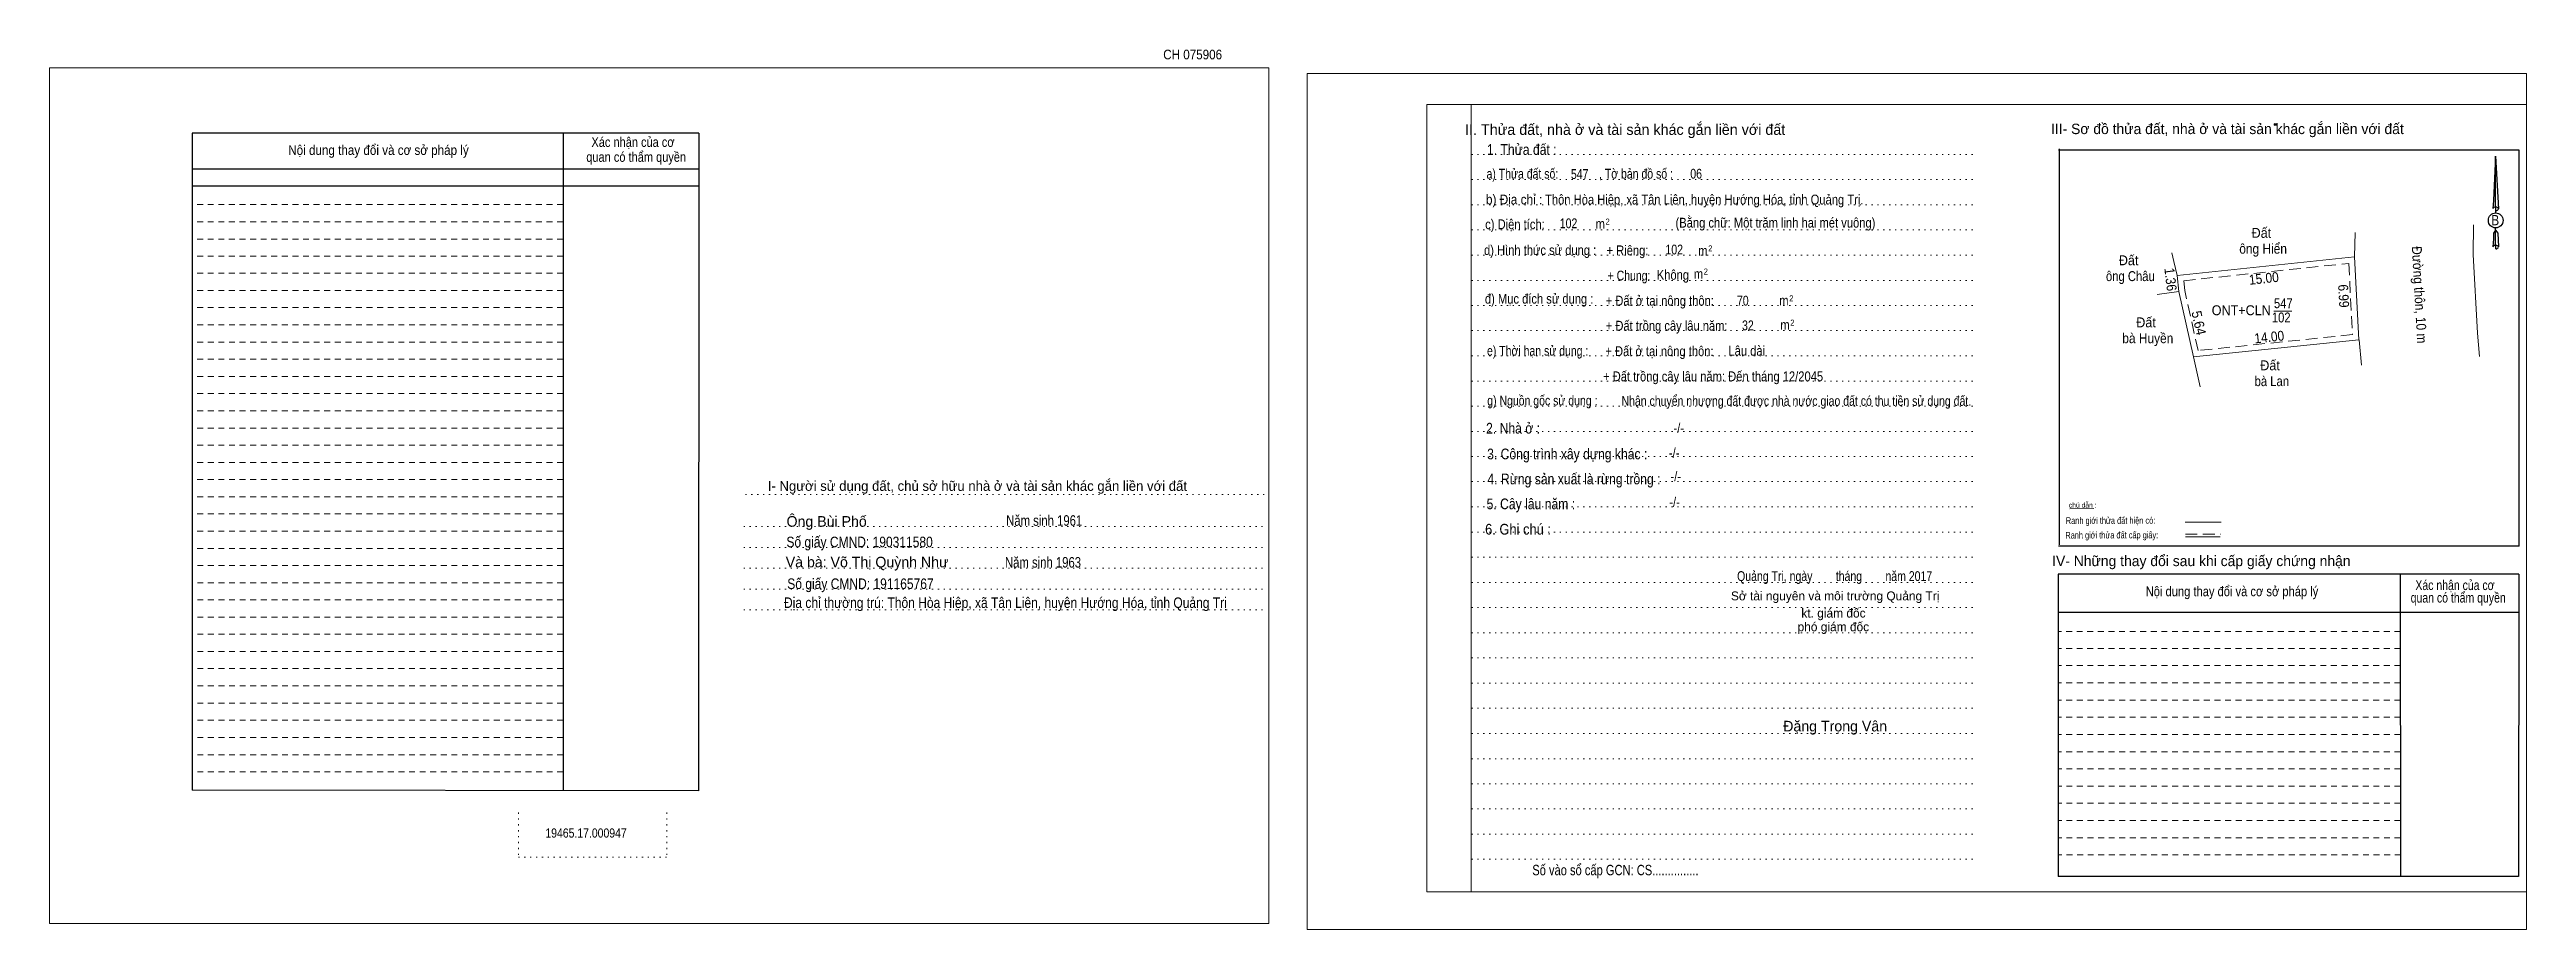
# Model space of a CAD drawing. Header units: metres. Extents: x 548842 to 549468, y 1838124 to 1838346.
import ezdxf
from ezdxf.enums import TextEntityAlignment as Align

# ---------------------------------------------------------------- set-up
doc = ezdxf.new("R2010")
doc.units = ezdxf.units.M
doc.header["$LTSCALE"] = 0.99
doc.header["$PDMODE"] = 32
doc.header["$PDSIZE"] = 0.495
for name, pattern in [('DOTTED', [1.5, 0.3, -1.2]), ('MEDIUM_DASHED', [4.5, 3, -1.5]), ('SHORT_DASHED', [2.7, 1.5, -1.2])]:
    doc.linetypes.add(name, pattern=pattern)
for name, color, linetype, lineweight in [('1', 7, 'DOTTED', 13), ('18', 7, 'Continuous', 25), ('2', 7, 'SHORT_DASHED', 13), ('28', 7, 'Continuous', 25), ('55', 7, 'Continuous', 13), ('63', 7, 'Continuous', 13)]:
    doc.layers.add(name, color=color, linetype=linetype, lineweight=lineweight)
for name, color, linetype in [('19', 7, 'Continuous'), ('40', 7, 'Continuous'), ('8', 7, 'Continuous'), ('9', 7, 'Continuous')]:
    doc.layers.add(name, color=color, linetype=linetype)

msp = doc.modelspace()

# ---------------------------------------------------------------- linework, layer by layer
at = {"layer": '1', "linetype": 'Continuous'}
for p, q in [((549190.05, 1838332.21), (549467.69, 1838332.21)), ((549190.05, 1838332.21), (549190.05, 1838133.47)), ((549467.69, 1838332.21), (549467.69, 1838131.79)), ((549190.05, 1838133.47), (549467.69, 1838133.47))]:
    msp.add_line(p, q, dxfattribs=at)
at = {"layer": '1'}
for p, q in [((549201.29, 1838332.21), (549201.29, 1838133.47)), ((549201.29, 1838332.21), (549201.29, 1838133.47)), ((549201.37, 1838319.61), (549328.19, 1838319.61)), ((549201.37, 1838313.25), (549328.19, 1838313.25)), ((549201.37, 1838306.89), (549328.19, 1838306.89)), ((549201.37, 1838300.55), (549328.19, 1838300.55)), ((549201.37, 1838294.19), (549328.19, 1838294.19)), ((549201.37, 1838287.83), (549328.19, 1838287.83)), ((549201.37, 1838281.47), (549328.19, 1838281.47)), ((549201.37, 1838275.15), (549328.19, 1838275.15)), ((549201.37, 1838268.75), (549328.19, 1838268.75)), ((549201.37, 1838262.43), (549328.19, 1838262.43)), ((549201.37, 1838256.07), (549328.19, 1838256.07)), ((549201.37, 1838249.71), (549328.19, 1838249.71)), ((549201.37, 1838243.35), (549328.19, 1838243.35)), ((549201.37, 1838237.03), (549328.19, 1838237.03)), ((549018.05, 1838233.79), (549150.13, 1838233.79)), ((549201.37, 1838230.67), (549328.19, 1838230.67)), ((549017.63, 1838225.67), (549149.69, 1838225.67)), ((549201.37, 1838224.31), (549328.19, 1838224.31)), ((549017.63, 1838220.43), (549149.69, 1838220.43)), ((549201.37, 1838217.95), (549328.19, 1838217.95)), ((549017.63, 1838215.19), (549149.69, 1838215.19)), ((549017.63, 1838209.93), (549149.69, 1838209.93)), ((549201.37, 1838211.59), (549328.19, 1838211.59)), ((549017.63, 1838204.67), (549149.69, 1838204.67)), ((549201.37, 1838205.25), (549328.19, 1838205.25)), ((549201.37, 1838198.89), (549328.19, 1838198.89)), ((549201.37, 1838192.53), (549328.19, 1838192.53)), ((549201.37, 1838186.17), (549328.19, 1838186.17)), ((549201.37, 1838179.83), (549328.19, 1838179.83)), ((549201.37, 1838173.47), (549328.19, 1838173.47)), ((549201.37, 1838167.11), (549328.19, 1838167.11)), ((549201.37, 1838160.75), (549328.19, 1838160.75)), ((548960.73, 1838153.51), (548960.73, 1838142.23)), ((548998.19, 1838153.51), (548998.19, 1838142.23)), ((549201.37, 1838154.43), (549328.19, 1838154.43)), ((549201.37, 1838148.07), (549328.19, 1838148.07)), ((548960.73, 1838142.23), (548998.19, 1838142.23)), ((549201.37, 1838141.71), (549328.19, 1838141.71))]:
    msp.add_line(p, q, dxfattribs=at)
at = {"layer": '1', "linetype": 'Continuous'}
for points in [[(548842.37, 1838125.51), (549150.17, 1838125.51), (549150.17, 1838341.51), (548842.37, 1838341.51)], [(548842.37, 1838341.51), (549150.17, 1838341.51), (549150.17, 1838125.51), (548842.37, 1838125.51)], [(548842.37, 1838125.51), (549150.17, 1838125.51), (549150.17, 1838341.51), (548842.37, 1838341.51)], [(549159.89, 1838124.01), (549467.69, 1838124.01), (549467.69, 1838340.01), (549159.89, 1838340.01)], [(549201.29, 1838332.21), (549467.69, 1838332.21), (549467.69, 1838133.47), (549201.29, 1838133.47)]]:
    msp.add_lwpolyline(points, close=True, dxfattribs=at)
at = {"layer": '18'}
for p, q in [((549459.89, 1838319.15), (549460.61, 1838305.91)), ((549459.89, 1838319.15), (549460.61, 1838305.91)), ((549459.89, 1838319.15), (549460.61, 1838305.91)), ((549459.33, 1838307.97), (549459.21, 1838305.93)), ((549459.89, 1838306.35), (549459.89, 1838305.83)), ((549459.89, 1838305.83), (549459.89, 1838305.45)), ((549459.89, 1838305.45), (549459.89, 1838304.95)), ((549459.89, 1838305.45), (549459.89, 1838304.95)), ((549459.89, 1838305.45), (549459.89, 1838304.95)), ((549460.61, 1838305.91), (549460.61, 1838305.93)), ((549459.89, 1838300.47), (549459.89, 1838301.07)), ((549459.89, 1838300.47), (549459.89, 1838301.07)), ((549459.89, 1838300.47), (549459.89, 1838301.07)), ((549459.89, 1838300.47), (549460.43, 1838299.75)), ((549459.89, 1838300.47), (549460.43, 1838299.75)), ((549459.89, 1838300.47), (549460.43, 1838299.75)), ((549460.43, 1838299.75), (549460.61, 1838296.27)), ((549460.43, 1838299.75), (549460.61, 1838296.27)), ((549460.43, 1838299.75), (549460.61, 1838296.27)), ((549459.89, 1838296.71), (549459.89, 1838296.21)), ((549459.89, 1838296.21), (549459.89, 1838295.83)), ((549460.61, 1838296.27), (549460.61, 1838296.31))]:
    msp.add_line(p, q, dxfattribs=at)
for points in [[(549459.89, 1838306.35), (549459.89, 1838319.15), (549459.33, 1838307.97)], [(549459.89, 1838296.71), (549459.89, 1838300.47), (549459.41, 1838299.75), (549459.33, 1838298.35), (549459.21, 1838296.31)]]:
    msp.add_lwpolyline(points, dxfattribs=at)
msp.add_ellipse((549459.9203, 1838302.9571), major_axis=(0, 1.8869), ratio=0.983453, dxfattribs=at)
for centre, start_param, end_param in [((549459.921, 1838305.8648), 1.57079633, 3.07445202), ((549459.921, 1838305.8648), 0.06714063, 1.57079633), ((549459.921, 1838305.8648), 4.71238898, 6.28318531), ((549459.921, 1838296.234), 2.49106941, 3.07427841), ((549459.921, 1838296.234), 1.57079633, 2.49106941), ((549459.921, 1838296.234), 0.06714063, 1.57079633), ((549459.921, 1838296.234), 4.71238898, 6.28318531)]:
    msp.add_ellipse(centre, major_axis=(0.6803, 0), ratio=0.655448, start_param=start_param, end_param=end_param, dxfattribs=at)
at = {"layer": '2', "linetype": 'Continuous', "lineweight": 25}
for p, q in [((549006.25, 1838324.95), (548878.37, 1838324.95)), ((548878.37, 1838324.95), (548878.37, 1838159.17)), ((548972.01, 1838324.95), (548972.05, 1838159.05)), ((549006.25, 1838315.89), (548878.53, 1838315.89)), ((549006.25, 1838311.57), (548878.53, 1838311.57))]:
    msp.add_line(p, q, dxfattribs=at)
at = {"layer": '2'}
for p, q in [((548972.01, 1838306.99), (548878.33, 1838306.99)), ((548972.01, 1838302.63), (548878.33, 1838302.63)), ((548972.01, 1838302.63), (548878.37, 1838302.63)), ((548972.01, 1838298.27), (548878.37, 1838298.27)), ((548972.01, 1838293.95), (548878.37, 1838293.95)), ((548972.01, 1838289.61), (548878.37, 1838289.61)), ((548972.01, 1838285.27), (548878.37, 1838285.27)), ((548972.01, 1838280.95), (548878.37, 1838280.95)), ((548972.03, 1838276.59), (548878.37, 1838276.59)), ((548972.03, 1838272.27), (548878.37, 1838272.27)), ((548972.03, 1838267.91), (548878.37, 1838267.91)), ((548972.03, 1838263.57), (548878.37, 1838263.57)), ((548972.03, 1838259.25), (548878.37, 1838259.25)), ((548972.03, 1838254.91), (548878.37, 1838254.91)), ((548972.03, 1838250.55), (548878.37, 1838250.55)), ((548972.03, 1838246.23), (548878.37, 1838246.23)), ((548972.03, 1838241.87), (548878.37, 1838241.87)), ((548972.03, 1838237.55), (548878.37, 1838237.55)), ((548972.03, 1838233.21), (548878.37, 1838233.21)), ((548972.03, 1838228.87), (548878.37, 1838228.87)), ((548972.03, 1838224.55), (548878.37, 1838224.55)), ((548972.03, 1838220.19), (548878.37, 1838220.19)), ((548972.05, 1838215.83), (548878.37, 1838215.83)), ((548972.05, 1838211.51), (548878.37, 1838211.51)), ((548972.05, 1838207.17), (548878.37, 1838207.17)), ((548972.05, 1838202.83), (548878.37, 1838202.83)), ((548972.05, 1838198.51), (548878.37, 1838198.51)), ((548972.05, 1838194.15), (548878.37, 1838194.15)), ((549435.83, 1838194.91), (549349.49, 1838194.91)), ((548972.05, 1838189.83), (548878.37, 1838189.83)), ((548972.05, 1838185.47), (548878.37, 1838185.47)), ((549435.85, 1838190.59), (549349.49, 1838190.59)), ((549435.85, 1838186.23), (549349.49, 1838186.23)), ((548972.05, 1838181.13), (548878.37, 1838181.13)), ((549435.85, 1838181.87), (549349.49, 1838181.87)), ((548972.05, 1838176.81), (548878.37, 1838176.81)), ((548972.05, 1838172.47), (548878.37, 1838172.47)), ((549435.85, 1838177.55), (549349.49, 1838177.55)), ((549435.85, 1838173.21), (549349.49, 1838173.21)), ((548972.05, 1838168.11), (548878.37, 1838168.11)), ((549435.85, 1838168.87), (549349.49, 1838168.87)), ((548972.05, 1838163.79), (548878.37, 1838163.79)), ((549435.89, 1838164.55), (549349.49, 1838164.55)), ((549435.89, 1838160.19), (549349.49, 1838160.19)), ((549435.89, 1838155.87), (549349.49, 1838155.87)), ((549435.89, 1838151.51), (549349.49, 1838151.51)), ((549435.89, 1838147.17), (549349.49, 1838147.17)), ((549435.93, 1838142.85), (549349.49, 1838142.85))]:
    msp.add_line(p, q, dxfattribs=at)
at = {"layer": '2', "linetype": 'Continuous', "lineweight": 25}
msp.add_lwpolyline([(549006.25, 1838324.95), (549006.21, 1838158.99), (548878.37, 1838159.17)], dxfattribs=at)
at = {"layer": '28'}
for p, q in [((549349.69, 1838321.05), (549349.69, 1838221.09)), ((549465.85, 1838220.75), (549349.57, 1838220.75)), ((549435.83, 1838213.71), (549435.93, 1838137.39)), ((549465.77, 1838213.71), (549465.71, 1838137.39)), ((549465.73, 1838204.03), (549349.49, 1838204.03)), ((549465.71, 1838137.39), (549349.49, 1838137.39))]:
    msp.add_line(p, q, dxfattribs=at)
at = {"layer": '28', "linetype": 'SHORT_DASHED', "lineweight": 13}
msp.add_line((549435.83, 1838199.25), (549349.49, 1838199.25), dxfattribs=at)
at = {"layer": '28'}
for points in [[(549465.85, 1838220.75), (549465.85, 1838320.71), (549349.57, 1838320.71)], [(549465.77, 1838213.71), (549349.49, 1838213.71), (549349.49, 1838137.39)]]:
    msp.add_lwpolyline(points, dxfattribs=at)
msp.add_point((549404.29, 1838327.19), dxfattribs=at)
at = {"layer": '55'}
for p, q in [((549352.41, 1838230.19), (549358.49, 1838230.27)), ((549381.49, 1838226.79), (549390.65, 1838226.79)), ((549381.57, 1838223.07), (549390.37, 1838223.07)), ((549381.57, 1838223.07), (549390.37, 1838223.07))]:
    msp.add_line(p, q, dxfattribs=at)
at = {"layer": '55', "linetype": 'MEDIUM_DASHED'}
msp.add_line((549381.57, 1838223.75), (549390.57, 1838223.75), dxfattribs=at)
at = {"layer": '63'}
for p, q in [((549424.24, 1838293.75), (549424.48, 1838299.93)), ((549454.24, 1838294.39), (549454.36, 1838301.83)), ((549454.24, 1838294.39), (549455.34, 1838274.49)), ((549374.44, 1838284.23), (549379.96, 1838285.03)), ((549379.48, 1838289.07), (549379.96, 1838285.03)), ((549379.48, 1838289.07), (549379.96, 1838285.03)), ((549379.48, 1838289.07), (549379.96, 1838285.03)), ((549379.48, 1838289.07), (549379.96, 1838285.03)), ((549379.96, 1838285.03), (549383.6, 1838268.49)), ((549403.89, 1838280.07), (549408.44, 1838280.07)), ((549383.6, 1838268.49), (549425.4, 1838272.81)), ((549425.48, 1838272.81), (549426.04, 1838266.39)), ((549455.34, 1838274.49), (549455.84, 1838268.63)), ((549383.6, 1838268.49), (549385.28, 1838260.99))]:
    msp.add_line(p, q, dxfattribs=at)
for points in [[(549378.2, 1838294.79), (549378.68, 1838292.61), (549379.48, 1838289.07)], [(549379.48, 1838289.07), (549424.24, 1838293.75), (549425.4, 1838272.81)]]:
    msp.add_lwpolyline(points, dxfattribs=at)
msp.add_lwpolyline([(549424.24, 1838293.75), (549425.4, 1838272.81), (549383.6, 1838268.49), (549379.96, 1838285.03), (549379.48, 1838289.07)], close=True, dxfattribs=at)
at = {"layer": '63', "linetype": 'MEDIUM_DASHED'}
msp.add_lwpolyline([(549422.82, 1838292.11), (549423.8, 1838274.15), (549384.78, 1838270.11), (549381.42, 1838285.27), (549381.16, 1838287.75)], close=True, dxfattribs=at)

# ---------------------------------------------------------------- texts
at = {"layer": '18'}
for s, height, p in [('II. Thửa đất, nhà ở và tài sản khác gắn liền với đất', 2.7, (549240.16, 1838324.55)), ('Sở tài nguyên và môi trường Quảng Trị', 2.25, (549293.165, 1838207.07)), ('kt. giám đốc', 2.25, (549292.735, 1838202.73)), ('phó giám đốc', 2.25, (549292.71, 1838199.27)), ('Đặng Trọng Vân', 2.673, (549293.16, 1838173.99))]:
    msp.add_text(s, height=height, dxfattribs=at).set_placement(p, align=Align.CENTER)
for s, height, width, p in [('1. Thửa đất :', 2.7, 0.85, (549214.05, 1838319.51)), ('a) Thửa đất số:              , Tờ bản đồ số : ', 2.475, 0.8, (549229.045, 1838313.51)), ('547', 2.48, 0.8, (549228.665, 1838313.43)), ('06', 2.48, 0.8, (549258.07, 1838313.51)), ('b) Địa chỉ : ', 2.475, 0.9, (549212.53, 1838307.01)), (' Thôn Hòa Hiệp, xã Tân Liên, huyện Hướng Hóa, tỉnh Quảng Trị.', 2.48, 0.85, (549259.725, 1838306.99)), ('c) Diện tích: ', 2.48, 0.85, (549212.725, 1838300.75)), ('102', 2.48, 0.8, (549225.86, 1838300.99)), ('2', 1.5, 0.75, (549235.72, 1838301.93)), ('(Bằng chữ: Một trăm linh hai mét vuông)', 2.48, 0.85, (549278.09, 1838301.15)), ('B', 2.592, 0.85, (549459.82, 1838301.73)), (' m', 2.475, 0.85, (549233.475, 1838300.87)), ('d) Hình thức sử dụng :', 2.475, 0.85, (549218.68, 1838294.23)), ('+ Riêng: ', 2.475, 0.85, (549241.125, 1838294.17)), ('102', 2.48, 0.8, (549252.54, 1838294.37)), (' m', 2.475, 0.85, (549259.375, 1838294.07)), ('2', 1.5, 0.75, (549260.52, 1838289.31)), ('2', 1.5, 0.75, (549261.64, 1838295.15)), ('đ) Mục đích sử dụng :', 2.475, 0.85, (549218.43, 1838281.95)), ('       + Chung:', 2.475, 0.8, (549238.55, 1838287.81)), ('Không', 2.475, 0.85, (549252.205, 1838287.99)), (' m', 2.475, 0.85, (549258.255, 1838288.23)), ('+ Đất ở tại nông thôn: ', 2.48, 0.85, (549249.285, 1838281.47)), ('70', 2.48, 0.8, (549269.845, 1838281.47)), (' m', 2.475, 0.85, (549279.835, 1838281.51)), ('2', 1.5, 0.75, (549282.1, 1838282.55)), ('+ Đất trồng cây lâu năm:', 2.475, 0.85, (549250.625, 1838275.15)), (' m', 2.475, 0.85, (549280.115, 1838275.37)), ('2', 1.5, 0.75, (549282.38, 1838276.43)), ('e) Thời hạn sử dụng :', 2.475, 0.8, (549218.065, 1838268.83)), ('+ Đất ở tại nông thôn: ', 2.48, 0.85, (549249.205, 1838268.73)), ('Lâu dài', 2.48, 0.85, (549270.845, 1838268.83)), ('+ Đất trồng cây lâu năm: Đến tháng 12/2045', 2.48, 0.85, (549262.35, 1838262.37)), ('g) Nguồn gốc sử dụng :', 2.475, 0.8, (549219.245, 1838256.27)), ('Nhận chuyển nhượng đất được nhà nước giao đất có thu tiền sử dụng đất.', 2.48, 0.8, (549283.365, 1838256.17)), ('2. Nhà ở :', 2.7, 0.85, (549211.845, 1838249.17)), ('3. Công trình xây dựng khác :', 2.7, 0.85, (549225.525, 1838242.67)), ('4. Rừng sản xuất là rừng trồng :', 2.7, 0.85, (549227.22, 1838236.35)), ('5. Cây lâu năm :', 2.7, 0.85, (549216.34, 1838230.07)), ('6. Ghi chú :', 2.7, 0.9, (549213.105, 1838223.67)), ('Quảng Trị, ngày        tháng        năm 2017', 2.48, 0.8, (549293.035, 1838211.95)), ('19465.17.000947', 2.32, 0.85, (548977.815, 1838147.19)), ('Số vào sổ cấp GCN: CS...............', 2.625, 0.8, (549237.69, 1838137.69))]:
    msp.add_text(s, height=height, dxfattribs=dict(at, width=width)).set_placement(p, align=Align.CENTER)
at = {"layer": '19', "width": 0.8}
msp.add_text('32', height=2.48, dxfattribs=at).set_placement((549271.14, 1838275.23), align=Align.CENTER)
at = {"layer": '2'}
for s, width, p in [('Nội dung thay đổi và cơ sở pháp lý', 0.9, (548925.42, 1838319.49)), ('Nội dung thay đổi và cơ sở pháp lý', 0.9, (548925.42, 1838319.49)), ('Xác nhận của cơ', 0.85, (548989.665, 1838321.51)), ('Xác nhận của cơ', 0.85, (548989.665, 1838321.51)), (' quan có thẩm quyền', 0.85, (548990.085, 1838317.75)), (' quan có thẩm quyền', 0.85, (548990.085, 1838317.75))]:
    msp.add_text(s, height=2.445, dxfattribs=dict(at, width=width)).set_placement(p, align=Align.CENTER)
at = {"layer": '28'}
for s, height, p in [('III- Sơ đồ thửa đất, nhà ở và tài sản khác gắn liền với đất', 2.625, (549392.185, 1838324.75)), ('I- Người sử dụng đất, chủ sở hữu nhà ở và tài sản khác gắn liền với đất', 2.479, (549076.615, 1838234.71)), ('IV- Những thay đổi sau khi cấp giấy chứng nhận', 2.625, (549385.615, 1838215.71))]:
    msp.add_text(s, height=height, dxfattribs=at).set_placement(p, align=Align.CENTER)
for s, height, width, p in [('-/-', 2.475, 0.85, (549253.68, 1838249.31)), ('-/-', 2.475, 0.85, (549252.52, 1838243.05)), ('-/-', 2.475, 0.85, (549252.92, 1838237.11)), ('Năm sinh 1961', 2.67, 0.8, (549093.48, 1838225.89)), ('-/-', 2.475, 0.85, (549252.62, 1838230.63)), ('Số giấy CMND: 190311580', 2.67, 0.85, (549046.875, 1838220.47)), ('Năm sinh 1963', 2.67, 0.8, (549093.175, 1838215.33)), ('Số giấy CMND: 191165767', 2.67, 0.85, (549047.09, 1838209.93)), ('Nội dung thay đổi và cơ sở pháp lý', 2.475, 0.85, (549393.355, 1838208.11)), ('Xác nhận của cơ', 2.475, 0.8, (549449.64, 1838209.67)), ('Địa chỉ thường trú: Thôn Hòa Hiệp, xã Tân Liên, huyện Hướng Hóa, tỉnh Quảng Trị', 2.67, 0.85, (549083.685, 1838205.15)), (' quan có thẩm quyền', 2.475, 0.8, (549450.09, 1838206.51))]:
    msp.add_text(s, height=height, dxfattribs=dict(at, width=width)).set_placement(p, align=Align.CENTER)
at = {"layer": '40', "width": 0.9}
msp.add_text('CH 075906', height=2.44, dxfattribs=at).set_placement((549130.96, 1838343.61), align=Align.CENTER)
at = {"layer": '55', "width": 0.8}
for s, height, p in [('Ranh giới thửa đất hiện có:', 1.689, (549362.693, 1838226.3763)), ('Ranh giới thửa đất cấp giấy:', 1.682, (549363.003, 1838222.6972))]:
    msp.add_text(s, height=height, rotation=0.135, dxfattribs=at).set_placement(p, align=Align.CENTER)
at = {"layer": '55'}
msp.add_text('chú dẫn :', height=1.239, rotation=359.974, dxfattribs=at).set_placement((549355.6547, 1838230.4883), align=Align.CENTER)
at = {"layer": '63'}
for s, width, p in [('ông Hiển', 0.9, (549401.205, 1838294.57)), ('Đất ', 0.95, (549401.21, 1838298.57)), ('Đất ', 0.95, (549367.69, 1838291.65)), ('ông Châu', 0.85, (549367.69, 1838287.65)), ('Đất ', 0.95, (549372.09, 1838275.98)), ('102', 0.85, (549405.77, 1838277.21)), ('547', 0.85, (549406.31, 1838280.81)), ('bà Huyền', 0.9, (549372.095, 1838271.98)), ('Đất ', 0.95, (549403.4, 1838265.14)), ('bà Lan', 0.85, (549403.4, 1838261.14))]:
    msp.add_text(s, height=2.5, dxfattribs=dict(at, width=width)).set_placement(p, align=Align.CENTER)
for s, rotation, width, p in [('1.36', 276.759, 0.9, (549376.6082, 1838287.9221)), ('Đường thôn, 10 m', 273.194, 0.9, (549439.4258, 1838284.1297)), ('15.00', 5.969, 0.9, (549401.52, 1838287.101)), ('6.99', 273.198, 0.9, (549420.2898, 1838283.8197)), ('5.64', 282.485, 0.95, (549383.7586, 1838276.8102)), ('14.00', 5.902, 0.9, (549402.8815, 1838272.2968))]:
    msp.add_text(s, height=2.5, rotation=rotation, dxfattribs=dict(at, width=width)).set_placement(p, align=Align.CENTER)
at = {"layer": '8', "width": 0.95}
msp.add_text('ONT+CLN', height=2.5, dxfattribs=at).set_placement((549395.685, 1838279.04), align=Align.CENTER)
at = {"layer": '9'}
for s, p in [('Ông Bùi Phố', (549038.56, 1838225.66)), ('Và bà: Võ Thị Quỳnh Như', (549048.775, 1838215.4))]:
    msp.add_text(s, height=2.67, dxfattribs=at).set_placement(p, align=Align.CENTER)

doc.saveas('drawing.dxf')
